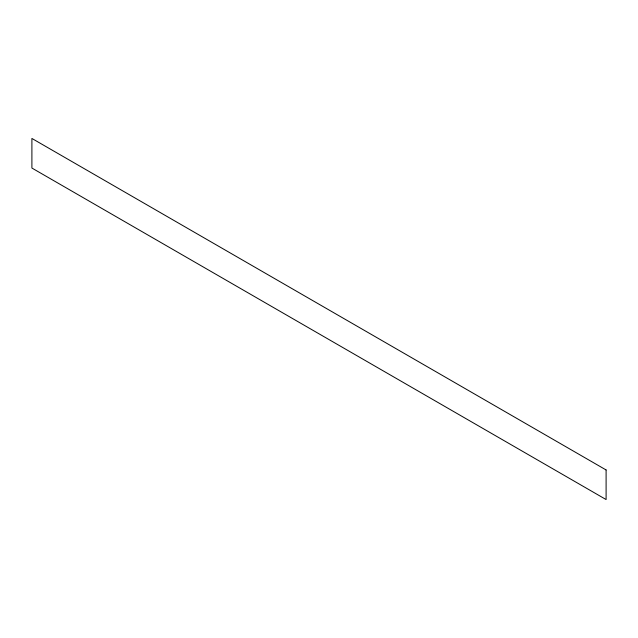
<?xml version="1.0" encoding="UTF-8"?>
<svg xmlns="http://www.w3.org/2000/svg" width="638" height="638" viewBox="0 0 638 638"><rect width="100%" height="100%" fill="white"/><g stroke="black" fill="none" stroke-linecap="round" stroke-linejoin="round"><path stroke-width="0.96" d="M606.1 469.959L31.9 138.446L31.9 168.041L606.1 499.554L606.1 469.959"/></g></svg>
